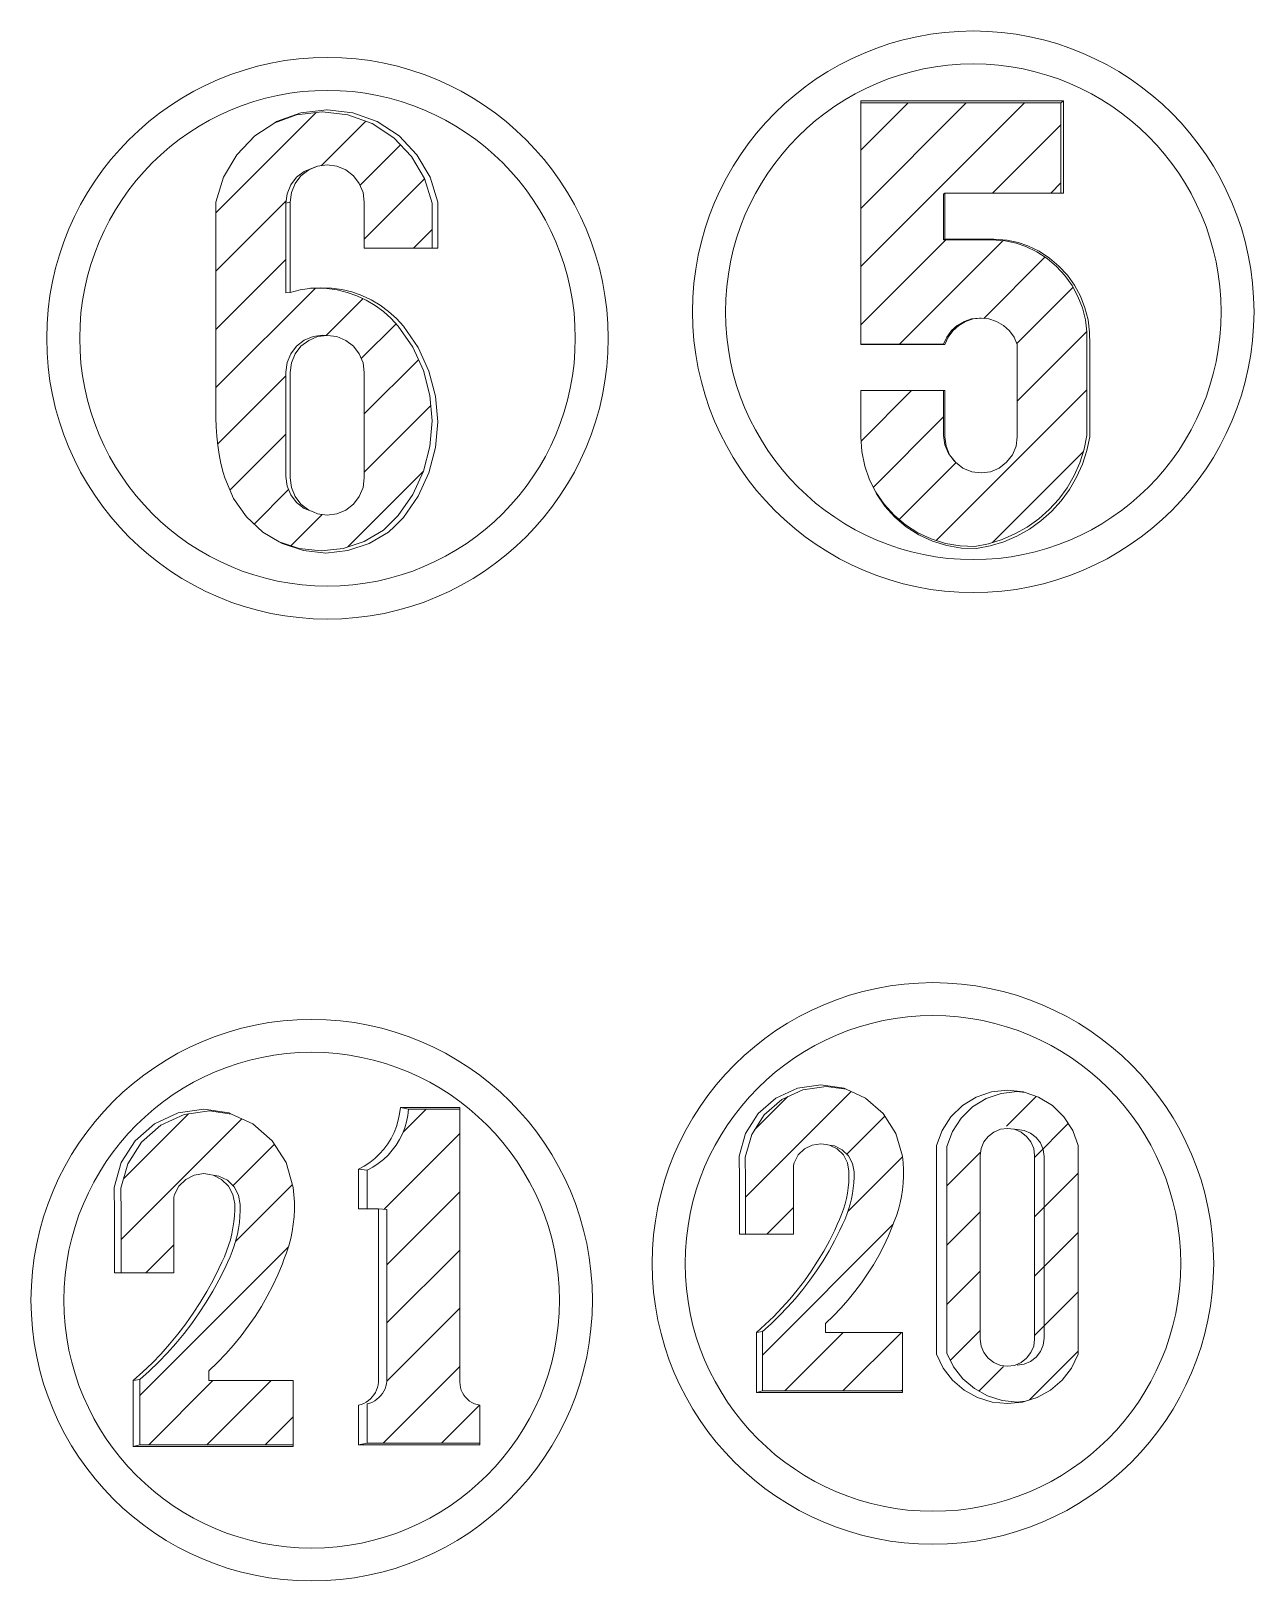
# Model space of a CAD drawing. Header units: inches. Extents: x 168 to 5693, y 62 to 1947.
# Drawn here: x 1575.3 to 1609.53, y 621.04 to 664.42 of the extents above; entities that cross this region are included whole.
import ezdxf

# ---------------------------------------------------------------- set-up
doc = ezdxf.new("R2010")
doc.units = ezdxf.units.IN
doc.header["$MEASUREMENT"] = 0
pattern_1 = [(45, (923.6918, 1201.9644), (-0.8148213, 0.8148213), [])]

msp = doc.modelspace()

# ---------------------------------------------------------------- hatches: boundary and pattern name
at = {"lineweight": 20}
h = msp.add_hatch(dxfattribs=at)
h.set_pattern_fill('ANSI31', color=256, scale=9.218651)
h.set_pattern_definition(pattern_1)
h.paths.add_polyline_path([(1604.236, 657.573), (1604.003, 657.826), (1603.74, 658.048), (1603.453, 658.237), (1603.144, 658.388), (1602.876, 658.481), (1602.565, 658.547), (1602.195, 658.573), (1600.84, 658.573), (1600.84, 659.884), (1604.125, 659.884), (1604.125, 662.405), (1598.525, 662.405), (1598.525, 655.652), (1600.84, 655.652), (1600.93, 655.854), (1601.059, 656.033), (1601.223, 656.181), (1601.414, 656.291), (1601.624, 656.359), (1601.867, 656.385), (1602.111, 656.359), (1602.323, 656.29), (1602.516, 656.179), (1602.682, 656.029), (1602.813, 655.849), (1602.903, 655.645), (1602.903, 653.065), (1602.868, 652.803), (1602.767, 652.558), (1602.606, 652.348), (1602.396, 652.187), (1602.152, 652.086), (1601.889, 652.051), (1601.627, 652.086), (1601.382, 652.187), (1601.152, 652.364), (1600.975, 652.595), (1600.874, 652.837), (1600.84, 653.097), (1600.84, 654.355), (1598.525, 654.355), (1598.525, 653.065), (1598.553, 652.648), (1598.636, 652.238), (1598.758, 651.887), (1598.945, 651.517), (1599.179, 651.175), (1599.457, 650.868), (1599.773, 650.6), (1600.122, 650.377), (1600.497, 650.202), (1600.892, 650.079), (1601.301, 650.009), (1601.715, 649.995), (1602.101, 650.07), (1602.478, 650.187), (1602.839, 650.343), (1603.183, 650.536), (1603.503, 650.765), (1603.798, 651.027), (1604.063, 651.318), (1604.296, 651.636), (1604.493, 651.977), (1604.654, 652.337), (1604.775, 652.712), (1604.855, 653.097), (1604.855, 655.652), (1604.854, 655.996), (1604.81, 656.337), (1604.725, 656.671), (1604.6, 656.991), (1604.436, 657.293)])
h = msp.add_hatch(dxfattribs=at)
h.set_pattern_fill('ANSI31', color=256, scale=9.218651)
h.set_pattern_definition(pattern_1)
h.paths.add_polyline_path([(1585.573, 656.158), (1585.378, 656.372), (1585.162, 656.566), (1584.929, 656.738), (1584.68, 656.886), (1584.417, 657.008), (1584.144, 657.104), (1583.862, 657.173), (1583.575, 657.213), (1583.286, 657.225), (1583.088, 657.213), (1582.832, 657.173), (1582.549, 657.099), (1582.43, 657.089), (1582.43, 659.597), (1582.465, 659.864), (1582.568, 660.112), (1582.731, 660.325), (1582.945, 660.488), (1583.193, 660.591), (1583.319, 660.635), (1583.588, 660.67), (1583.857, 660.635), (1584.107, 660.531), (1584.322, 660.366), (1584.487, 660.151), (1584.591, 659.9), (1584.627, 659.632), (1584.627, 658.341), (1586.525, 658.341), (1586.525, 659.597), (1586.312, 660.287), (1585.947, 660.909), (1585.449, 661.432), (1584.845, 661.826), (1584.166, 662.071), (1583.459, 662.154), (1583.449, 662.154), (1582.732, 662.071), (1582.119, 661.85), (1581.559, 661.484), (1581.056, 660.956), (1580.687, 660.328), (1580.472, 659.632), (1580.472, 653.597), (1580.478, 653.338), (1580.495, 653.081), (1580.523, 652.824), (1580.563, 652.569), (1580.614, 652.316), (1580.676, 652.065), (1580.721, 651.91), (1580.965, 651.332), (1581.325, 650.818), (1581.785, 650.393), (1582.247, 650.12), (1582.799, 649.938), (1583.416, 649.872), (1584.034, 649.938), (1584.623, 650.133), (1585.159, 650.448), (1585.325, 650.603), (1585.573, 650.855), (1585.98, 651.446), (1586.28, 652.098), (1586.463, 652.792), (1586.525, 653.507), (1586.463, 654.222), (1586.28, 654.915), (1585.98, 655.567)])
h.paths.add_polyline_path([(1582.465, 655.139), (1582.568, 655.388), (1582.731, 655.601), (1582.945, 655.764), (1583.193, 655.867), (1583.459, 655.902), (1583.588, 655.9), (1583.857, 655.864), (1584.107, 655.76), (1584.322, 655.595), (1584.487, 655.38), (1584.591, 655.13), (1584.627, 654.861), (1584.627, 651.91), (1584.591, 651.641), (1584.487, 651.391), (1584.322, 651.176), (1584.107, 651.011), (1583.857, 650.907), (1583.588, 650.871), (1583.319, 650.907), (1583.193, 650.958), (1583.069, 651.011), (1582.945, 651.06), (1582.731, 651.224), (1582.568, 651.437), (1582.465, 651.685), (1582.43, 651.951), (1582.43, 654.873)], flags=16)
h = msp.add_hatch(dxfattribs=at)
h.set_pattern_fill('ANSI31', color=256, scale=9.218651)
h.set_pattern_definition(pattern_1)
h.paths.add_polyline_path([(1599.687, 627.999), (1597.535, 627.999), (1597.535, 628.252), (1597.755, 628.461), (1597.965, 628.68), (1598.167, 628.907), (1598.359, 629.142), (1598.542, 629.385), (1598.714, 629.635), (1598.875, 629.892), (1599.027, 630.155), (1599.167, 630.424), (1599.295, 630.699), (1599.413, 630.979), (1599.452, 631.088), (1599.519, 631.264), (1599.576, 631.442), (1599.624, 631.624), (1599.662, 631.807), (1599.691, 631.993), (1599.709, 632.179), (1599.719, 632.367), (1599.718, 632.554), (1599.707, 632.742), (1599.687, 632.928), (1599.506, 633.563), (1599.153, 634.121), (1598.655, 634.555), (1598.116, 634.803), (1597.552, 634.885), (1596.905, 634.791), (1596.311, 634.518), (1595.819, 634.088), (1595.469, 633.536), (1595.289, 632.907), (1595.296, 632.253), (1595.296, 630.749), (1596.643, 630.749), (1596.643, 632.726), (1596.769, 632.964), (1596.944, 633.134), (1597.161, 633.243), (1597.402, 633.281), (1597.552, 633.256), (1597.643, 633.243), (1597.647, 633.241), (1597.79, 633.219), (1598.006, 633.111), (1598.179, 632.943), (1598.292, 632.73), (1598.335, 632.492), (1598.335, 632.34), (1598.328, 632.187), (1598.314, 632.035), (1598.292, 631.884), (1598.263, 631.734), (1598.226, 631.586), (1598.183, 631.44), (1598.132, 631.296), (1598.075, 631.154), (1598.01, 631.016), (1597.939, 630.857), (1597.792, 630.565), (1597.634, 630.28), (1597.466, 630), (1597.287, 629.726), (1597.099, 629.46), (1596.9, 629.2), (1596.692, 628.949), (1596.474, 628.705), (1596.248, 628.47), (1596.013, 628.243), (1595.77, 628.025), (1595.77, 626.361), (1599.687, 626.361)])
h = msp.add_hatch(dxfattribs=at)
h.set_pattern_fill('ANSI31', color=256, scale=9.393641)
h.set_pattern_definition([(45, (909.4102, 1212.5814), (-0.8302884, 0.8302884), [])])
h.paths.add_polyline_path([(1600.933, 633.205), (1600.933, 627.416), (1601.12, 627.036), (1601.38, 626.702), (1601.702, 626.426), (1602.073, 626.221), (1602.477, 626.094), (1602.898, 626.051), (1603.13, 626.075), (1603.461, 626.178), (1603.835, 626.386), (1604.16, 626.664), (1604.422, 627.002), (1604.612, 627.386), (1604.612, 633.232), (1604.454, 633.654), (1604.208, 634.032), (1603.885, 634.346), (1603.501, 634.583), (1603.124, 634.712), (1602.898, 634.737), (1602.455, 634.688), (1602.033, 634.543), (1601.652, 634.309), (1601.333, 633.998), (1601.089, 633.624)])
h.paths.add_polyline_path([(1603.389, 627.446), (1602.741, 626.949), (1601.935, 627.283), (1601.865, 627.814), (1601.865, 633.315), (1602.513, 633.812), (1602.813, 633.688), (1603.154, 633.649), (1603.389, 633.082)], flags=16)
h = msp.add_hatch(dxfattribs=at)
h.set_pattern_fill('ANSI31', color=256, scale=9.218651)
h.set_pattern_definition(pattern_1)
h.paths.add_polyline_path([(1582.636, 626.651), (1580.276, 626.651), (1580.276, 626.928), (1580.517, 627.158), (1580.748, 627.398), (1580.969, 627.647), (1581.18, 627.904), (1581.38, 628.17), (1581.568, 628.445), (1581.746, 628.726), (1581.911, 629.015), (1582.065, 629.31), (1582.206, 629.612), (1582.335, 629.918), (1582.378, 630.038), (1582.451, 630.23), (1582.514, 630.426), (1582.566, 630.625), (1582.608, 630.827), (1582.639, 631.03), (1582.66, 631.234), (1582.67, 631.44), (1582.669, 631.646), (1582.658, 631.851), (1582.636, 632.055), (1582.437, 632.751), (1582.049, 633.363), (1581.504, 633.839), (1580.913, 634.111), (1580.295, 634.201), (1579.585, 634.098), (1578.934, 633.799), (1578.394, 633.327), (1578.011, 632.721), (1577.814, 632.032), (1577.821, 631.315), (1577.821, 629.666), (1579.298, 629.666), (1579.298, 631.834), (1579.436, 632.095), (1579.628, 632.281), (1579.867, 632.401), (1580.13, 632.442), (1580.295, 632.415), (1580.394, 632.401), (1580.399, 632.399), (1580.556, 632.374), (1580.793, 632.256), (1580.982, 632.071), (1581.106, 631.838), (1581.153, 631.578), (1581.154, 631.41), (1581.146, 631.243), (1581.13, 631.076), (1581.106, 630.911), (1581.074, 630.746), (1581.034, 630.584), (1580.986, 630.423), (1580.931, 630.266), (1580.868, 630.11), (1580.797, 629.959), (1580.719, 629.785), (1580.558, 629.465), (1580.385, 629.152), (1580.2, 628.845), (1580.005, 628.545), (1579.798, 628.253), (1579.58, 627.969), (1579.352, 627.693), (1579.113, 627.426), (1578.865, 627.168), (1578.607, 626.919), (1578.341, 626.68), (1578.341, 624.855), (1582.636, 624.855)])
h = msp.add_hatch(dxfattribs=at)
h.set_pattern_fill('ANSI31', color=256, scale=9.218651)
h.set_pattern_definition(pattern_1)
h.paths.add_polyline_path([(1587.708, 626.005), (1587.638, 626.038), (1587.573, 626.079), (1587.513, 626.128), (1587.459, 626.183), (1587.412, 626.244), (1587.373, 626.311), (1587.342, 626.381), (1587.319, 626.455), (1587.305, 626.531), (1587.301, 626.608), (1587.301, 634.248), (1585.867, 634.248), (1585.846, 634.069), (1585.809, 633.893), (1585.758, 633.721), (1585.691, 633.554), (1585.611, 633.394), (1585.516, 633.241), (1585.409, 633.096), (1585.29, 632.962), (1585.159, 632.838), (1585.018, 632.726), (1584.868, 632.627), (1584.71, 632.542), (1584.71, 631.459), (1585.023, 631.459), (1585.26, 631.442), (1585.26, 626.638), (1585.25, 626.564), (1585.232, 626.491), (1585.207, 626.42), (1585.175, 626.353), (1585.135, 626.289), (1585.089, 626.23), (1585.037, 626.176), (1584.98, 626.128), (1584.918, 626.086), (1584.852, 626.051), (1584.782, 626.022), (1584.71, 626.002), (1584.71, 624.902), (1587.856, 624.902), (1587.856, 625.965), (1587.781, 625.981)])

# ---------------------------------------------------------------- linework, layer by layer
for p, q in [((1604.125, 662.405), (1604.125, 659.884)), ((1583.319, 660.635), (1583.588, 660.67)), ((1600.876, 659.884), (1600.876, 658.594)), ((1601.889, 656.382), (1602.111, 656.359)), ((1602.111, 656.359), (1602.323, 656.29)), ((1602.323, 656.29), (1602.516, 656.179)), ((1602.516, 656.179), (1602.682, 656.029)), ((1602.682, 656.029), (1602.813, 655.849)), ((1602.813, 655.849), (1602.903, 655.645)), ((1598.525, 655.652), (1600.84, 655.652)), ((1602.903, 655.645), (1602.903, 653.065)), ((1602.868, 652.803), (1602.767, 652.558)), ((1602.903, 653.065), (1602.868, 652.803)), ((1602.767, 652.558), (1602.606, 652.348)), ((1601.382, 652.187), (1601.173, 652.348)), ((1601.627, 652.086), (1601.382, 652.187)), ((1601.889, 652.051), (1601.627, 652.086)), ((1602.152, 652.086), (1601.889, 652.051)), ((1602.396, 652.187), (1602.152, 652.086)), ((1602.606, 652.348), (1602.396, 652.187)), ((1584.71, 632.542), (1584.71, 631.459)), ((1584.71, 624.902), (1587.856, 624.902))]:
    msp.add_line(p, q, dxfattribs=at)
for points in [[(1604.193, 662.465), (1598.525, 662.465), (1598.525, 662.405)], [(1600.876, 655.645), (1598.525, 655.645), (1598.525, 655.652), (1598.525, 662.405), (1604.125, 662.405), (1604.193, 662.465), (1604.193, 659.884), (1604.125, 659.884), (1600.876, 659.884), (1600.84, 659.85), (1600.84, 658.573), (1600.876, 658.594), (1602.244, 658.594), (1602.617, 658.568), (1602.932, 658.502), (1603.202, 658.408), (1603.514, 658.255), (1603.805, 658.065), (1604.069, 657.84), (1604.305, 657.585), (1604.507, 657.302)], [(1580.614, 652.316), (1580.563, 652.569), (1580.523, 652.824), (1580.495, 653.081), (1580.478, 653.338), (1580.472, 653.597), (1580.472, 659.632), (1580.687, 660.328), (1581.056, 660.956), (1581.559, 661.484), (1582.119, 661.85), (1582.169, 661.882), (1582.854, 662.13), (1583.578, 662.214), (1583.588, 662.214), (1584.302, 662.13), (1584.987, 661.882), (1585.598, 661.484)], [(1582.119, 661.85), (1582.732, 662.071), (1583.449, 662.154), (1583.459, 662.154), (1584.166, 662.071), (1584.845, 661.826), (1585.449, 661.432), (1585.947, 660.909), (1586.312, 660.287), (1586.525, 659.597), (1586.525, 658.341)], [(1583.588, 660.67), (1583.857, 660.635), (1584.107, 660.531), (1584.322, 660.366), (1584.487, 660.151), (1584.591, 659.9), (1584.627, 659.632), (1584.627, 658.341), (1586.525, 658.341), (1586.684, 658.341), (1586.684, 659.632), (1586.47, 660.328), (1586.101, 660.956), (1585.598, 661.484)], [(1582.549, 657.099), (1582.43, 657.089), (1582.43, 659.597)], [(1585.473, 650.548), (1585.723, 650.803), (1586.134, 651.4), (1586.437, 652.058), (1586.622, 652.759), (1586.684, 653.481), (1586.622, 654.203), (1586.437, 654.903), (1586.134, 655.562), (1585.723, 656.159), (1585.526, 656.375), (1585.308, 656.571), (1585.073, 656.744), (1584.821, 656.893), (1584.556, 657.017), (1584.28, 657.114), (1583.995, 657.183), (1583.706, 657.224), (1583.413, 657.235), (1583.121, 657.218), (1583.088, 657.213), (1582.832, 657.173), (1582.549, 657.099), (1582.549, 659.632)], [(1600.84, 658.573), (1602.195, 658.573), (1602.565, 658.547), (1602.876, 658.481), (1603.144, 658.388), (1603.453, 658.237), (1603.74, 658.048), (1604.003, 657.826), (1604.236, 657.573), (1604.436, 657.293), (1604.6, 656.991), (1604.725, 656.671), (1604.81, 656.337), (1604.854, 655.996), (1604.855, 655.652), (1604.855, 653.097), (1604.775, 652.712), (1604.654, 652.337), (1604.493, 651.977), (1604.296, 651.636), (1604.063, 651.318), (1603.798, 651.027), (1603.503, 650.765), (1603.183, 650.536), (1602.839, 650.343), (1602.478, 650.187), (1602.101, 650.07), (1601.715, 649.995), (1601.301, 650.009), (1600.892, 650.079), (1600.497, 650.202), (1600.122, 650.377), (1599.773, 650.6), (1599.457, 650.868), (1599.179, 651.175), (1598.945, 651.517), (1598.758, 651.887)], [(1582.247, 650.12), (1582.799, 649.938), (1583.416, 649.872), (1584.034, 649.938), (1584.623, 650.133), (1585.159, 650.448), (1585.325, 650.603), (1585.573, 650.855), (1585.98, 651.446), (1586.28, 652.098), (1586.463, 652.792), (1586.525, 653.507), (1586.463, 654.222), (1586.28, 654.915), (1585.98, 655.567), (1585.573, 656.158), (1585.378, 656.372), (1585.162, 656.566), (1584.929, 656.738), (1584.68, 656.886), (1584.417, 657.008), (1584.144, 657.104), (1583.862, 657.173), (1583.575, 657.213), (1583.286, 657.225), (1583.088, 657.213)], [(1598.636, 652.238), (1598.758, 651.887), (1598.773, 651.842), (1598.962, 651.469), (1599.198, 651.124), (1599.479, 650.814), (1599.798, 650.543), (1600.15, 650.318), (1600.529, 650.141), (1600.928, 650.017), (1601.341, 649.946), (1601.759, 649.932), (1602.149, 650.008), (1602.529, 650.126), (1602.895, 650.283), (1603.241, 650.479), (1603.565, 650.71), (1603.863, 650.974), (1604.13, 651.268), (1604.365, 651.589), (1604.565, 651.933), (1604.727, 652.297), (1604.849, 652.675), (1604.93, 653.065), (1604.93, 655.645), (1604.929, 655.993), (1604.885, 656.337), (1604.799, 656.673), (1604.672, 656.997), (1604.507, 657.302)], [(1583.069, 651.011), (1582.854, 651.176), (1582.688, 651.391), (1582.585, 651.641), (1582.549, 651.91), (1582.549, 654.861), (1582.585, 655.13), (1582.688, 655.38), (1582.854, 655.595), (1583.069, 655.76), (1583.319, 655.864), (1583.588, 655.9)], [(1601.011, 652.558), (1600.91, 652.803), (1600.876, 653.065), (1600.876, 654.355), (1600.84, 654.355), (1598.525, 654.355), (1598.525, 653.065), (1598.553, 652.648), (1598.636, 652.238)], [(1601.011, 652.558), (1601.173, 652.348), (1601.134, 652.387), (1600.975, 652.595), (1600.874, 652.837), (1600.84, 653.097), (1600.84, 654.355)], [(1585.473, 650.548), (1585.304, 650.393), (1584.764, 650.074), (1584.169, 649.877), (1583.545, 649.81), (1582.921, 649.877), (1582.326, 650.074), (1582.247, 650.12), (1581.785, 650.393), (1581.325, 650.818), (1580.965, 651.332), (1580.721, 651.91), (1580.676, 652.065), (1580.614, 652.316)], [(1595.124, 630.749), (1595.124, 632.268), (1595.117, 632.928), (1595.298, 633.563), (1595.652, 634.121), (1596.149, 634.555), (1596.749, 634.831), (1597.402, 634.926), (1598.056, 634.831), (1598.116, 634.803), (1598.655, 634.555), (1599.153, 634.121), (1599.506, 633.563), (1599.687, 632.928), (1599.707, 632.742), (1599.718, 632.554), (1599.719, 632.367), (1599.709, 632.179), (1599.691, 631.993), (1599.662, 631.807), (1599.624, 631.624), (1599.576, 631.442), (1599.519, 631.264), (1599.452, 631.088), (1599.413, 630.979), (1599.295, 630.699), (1599.167, 630.424), (1599.027, 630.155), (1598.875, 629.892), (1598.714, 629.635), (1598.542, 629.385), (1598.359, 629.142), (1598.167, 628.907), (1597.965, 628.68), (1597.755, 628.461), (1597.535, 628.252), (1597.535, 627.999), (1599.687, 627.999), (1599.687, 626.361), (1599.687, 626.317), (1595.602, 626.317)], [(1595.296, 630.749), (1595.296, 632.253), (1595.289, 632.907), (1595.469, 633.536), (1595.819, 634.088), (1596.311, 634.518), (1596.905, 634.791), (1597.552, 634.885), (1598.116, 634.803)], [(1603.13, 626.075), (1602.898, 626.051), (1602.477, 626.094), (1602.073, 626.221), (1601.702, 626.426), (1601.38, 626.702), (1601.12, 627.036), (1600.933, 627.416), (1600.933, 633.205), (1601.089, 633.624), (1601.333, 633.998), (1601.652, 634.309), (1602.033, 634.543), (1602.455, 634.688), (1602.898, 634.737), (1603.124, 634.712)], [(1577.632, 629.666), (1577.632, 631.332), (1577.625, 632.055), (1577.824, 632.751), (1578.211, 633.363), (1578.756, 633.839), (1579.414, 634.142), (1580.13, 634.245), (1580.847, 634.142), (1580.913, 634.111), (1581.504, 633.839), (1582.049, 633.363), (1582.437, 632.751), (1582.636, 632.055), (1582.658, 631.851), (1582.669, 631.646), (1582.67, 631.44), (1582.66, 631.234), (1582.639, 631.03), (1582.608, 630.827), (1582.566, 630.625), (1582.514, 630.426), (1582.451, 630.23), (1582.378, 630.038), (1582.335, 629.918), (1582.206, 629.612), (1582.065, 629.31), (1581.911, 629.015), (1581.746, 628.726), (1581.568, 628.445), (1581.38, 628.17), (1581.18, 627.904), (1580.969, 627.647), (1580.748, 627.398), (1580.517, 627.158), (1580.276, 626.928), (1580.276, 626.651), (1582.636, 626.651), (1582.636, 624.855), (1582.636, 624.808), (1578.157, 624.808)], [(1577.821, 629.666), (1577.821, 631.315), (1577.814, 632.032), (1578.011, 632.721), (1578.394, 633.327), (1578.934, 633.799), (1579.585, 634.098), (1580.295, 634.201), (1580.913, 634.111)], [(1584.467, 624.855), (1587.856, 624.855), (1587.856, 624.902), (1587.856, 625.965), (1587.781, 625.981), (1587.708, 626.005), (1587.638, 626.038), (1587.573, 626.079), (1587.513, 626.128), (1587.459, 626.183), (1587.412, 626.244), (1587.373, 626.311), (1587.342, 626.381), (1587.319, 626.455), (1587.305, 626.531), (1587.301, 626.608), (1587.301, 634.248), (1587.301, 634.293), (1585.635, 634.293), (1585.614, 634.112), (1585.577, 633.935), (1585.525, 633.761), (1585.458, 633.592), (1585.376, 633.43), (1585.281, 633.275), (1585.173, 633.13), (1585.052, 632.994), (1584.921, 632.869), (1584.778, 632.756), (1584.627, 632.656), (1584.467, 632.569), (1584.467, 631.459), (1584.71, 631.459), (1585.023, 631.459), (1585.023, 626.608), (1585.012, 626.533), (1584.995, 626.459), (1584.969, 626.388), (1584.936, 626.32), (1584.896, 626.255), (1584.85, 626.196), (1584.798, 626.141), (1584.74, 626.092), (1584.677, 626.05), (1584.61, 626.014), (1584.54, 625.986), (1584.467, 625.965), (1584.467, 624.855), (1584.71, 624.902), (1584.71, 626.002), (1584.782, 626.022), (1584.852, 626.051), (1584.918, 626.086), (1584.98, 626.128), (1585.037, 626.176), (1585.089, 626.23), (1585.135, 626.289), (1585.175, 626.353), (1585.207, 626.42), (1585.232, 626.491), (1585.25, 626.564), (1585.26, 626.638), (1585.26, 631.442), (1585.023, 631.459)], [(1584.467, 632.569), (1584.71, 632.542), (1584.868, 632.627), (1585.018, 632.726), (1585.159, 632.838), (1585.29, 632.962), (1585.409, 633.096), (1585.516, 633.241), (1585.611, 633.394), (1585.691, 633.554), (1585.758, 633.721), (1585.809, 633.893), (1585.846, 634.069), (1585.867, 634.248)], [(1585.635, 634.293), (1585.867, 634.248), (1587.301, 634.248)], [(1602.898, 627.086), (1603.094, 627.112), (1603.276, 627.187), (1603.432, 627.307), (1603.552, 627.463), (1603.627, 627.645), (1603.653, 627.84), (1603.653, 632.924), (1603.627, 633.119), (1603.552, 633.301), (1603.432, 633.457), (1603.276, 633.577), (1603.094, 633.652), (1602.898, 633.678), (1602.627, 633.709), (1602.43, 633.683), (1602.246, 633.607), (1602.088, 633.486), (1601.967, 633.328), (1601.891, 633.144), (1601.865, 632.947), (1601.865, 627.814)], [(1601.865, 627.814), (1601.891, 627.617), (1601.967, 627.433), (1602.088, 627.275), (1602.246, 627.154), (1602.43, 627.078), (1602.627, 627.052), (1602.824, 627.078), (1603.008, 627.154), (1603.166, 627.275), (1603.287, 627.433), (1603.363, 627.617), (1603.389, 627.814), (1603.389, 632.947), (1603.363, 633.144), (1603.287, 633.328), (1603.166, 633.486), (1603.008, 633.607), (1602.824, 633.683), (1602.627, 633.709)], [(1595.124, 630.749), (1595.296, 630.749), (1596.643, 630.749), (1596.643, 632.682), (1596.655, 632.749), (1596.769, 632.964), (1596.944, 633.134), (1597.161, 633.243), (1597.402, 633.281), (1597.552, 633.256), (1597.643, 633.243), (1597.647, 633.241)], [(1598.035, 632.964), (1598.15, 632.749), (1598.193, 632.509), (1598.193, 632.355), (1598.186, 632.201), (1598.171, 632.048), (1598.149, 631.895), (1598.12, 631.744), (1598.083, 631.594), (1598.039, 631.446), (1597.988, 631.301), (1597.93, 631.158), (1597.865, 631.018), (1597.793, 630.858), (1597.644, 630.564), (1597.485, 630.275), (1597.315, 629.992), (1597.135, 629.716), (1596.944, 629.447), (1596.744, 629.185), (1596.534, 628.931), (1596.314, 628.685), (1596.085, 628.447), (1595.848, 628.218), (1595.602, 627.999), (1595.602, 626.317), (1595.77, 626.361), (1599.687, 626.361)], [(1598.035, 632.964), (1597.861, 633.134), (1597.647, 633.241), (1597.79, 633.219), (1598.006, 633.111), (1598.179, 632.943), (1598.292, 632.73), (1598.335, 632.492), (1598.335, 632.34), (1598.328, 632.187), (1598.314, 632.035), (1598.292, 631.884), (1598.263, 631.734), (1598.226, 631.586), (1598.183, 631.44), (1598.132, 631.296), (1598.075, 631.154), (1598.01, 631.016), (1597.939, 630.857), (1597.792, 630.565), (1597.634, 630.28), (1597.466, 630), (1597.287, 629.726), (1597.099, 629.46), (1596.9, 629.2), (1596.692, 628.949), (1596.474, 628.705), (1596.248, 628.47), (1596.013, 628.243), (1595.77, 628.025)], [(1577.632, 629.666), (1577.821, 629.666), (1579.298, 629.666), (1579.298, 631.786), (1579.311, 631.859), (1579.436, 632.095), (1579.628, 632.281), (1579.867, 632.401), (1580.13, 632.442), (1580.295, 632.415), (1580.394, 632.401), (1580.399, 632.399)], [(1580.824, 632.095), (1580.95, 631.859), (1580.998, 631.596), (1580.998, 631.427), (1580.99, 631.258), (1580.974, 631.09), (1580.949, 630.923), (1580.917, 630.757), (1580.877, 630.593), (1580.829, 630.431), (1580.773, 630.271), (1580.709, 630.115), (1580.638, 629.962), (1580.559, 629.786), (1580.396, 629.463), (1580.221, 629.146), (1580.035, 628.837), (1579.837, 628.534), (1579.628, 628.239), (1579.409, 627.952), (1579.178, 627.673), (1578.937, 627.403), (1578.687, 627.143), (1578.427, 626.892), (1578.157, 626.651), (1578.157, 624.808), (1578.341, 624.855), (1582.636, 624.855)], [(1580.824, 632.095), (1580.633, 632.281), (1580.399, 632.399), (1580.556, 632.374), (1580.793, 632.256), (1580.982, 632.071), (1581.106, 631.838), (1581.153, 631.578), (1581.154, 631.41), (1581.146, 631.243), (1581.13, 631.076), (1581.106, 630.911), (1581.074, 630.746), (1581.034, 630.584), (1580.986, 630.423), (1580.931, 630.266), (1580.868, 630.11), (1580.797, 629.959), (1580.719, 629.785), (1580.558, 629.465), (1580.385, 629.152), (1580.2, 628.845), (1580.005, 628.545), (1579.798, 628.253), (1579.58, 627.969), (1579.352, 627.693), (1579.113, 627.426), (1578.865, 627.168), (1578.607, 626.919), (1578.341, 626.68)], [(1595.602, 627.999), (1595.77, 628.025), (1595.77, 626.361)], [(1578.157, 626.651), (1578.341, 626.68), (1578.341, 624.855)]]:
    msp.add_lwpolyline(points, dxfattribs=at)
for points in [[(1582.549, 659.632), (1582.585, 659.9), (1582.688, 660.151), (1582.854, 660.366), (1583.069, 660.531), (1583.319, 660.635), (1583.193, 660.591), (1582.945, 660.488), (1582.731, 660.325), (1582.568, 660.112), (1582.465, 659.864), (1582.43, 659.597)], [(1600.876, 655.645), (1600.966, 655.849), (1601.097, 656.029), (1601.263, 656.179), (1601.456, 656.29), (1601.668, 656.359), (1601.889, 656.382), (1601.844, 656.382), (1601.624, 656.359), (1601.414, 656.291), (1601.223, 656.181), (1601.059, 656.033), (1600.93, 655.854), (1600.84, 655.652)], [(1584.322, 651.176), (1584.107, 651.011), (1583.857, 650.907), (1583.588, 650.871), (1583.319, 650.907), (1583.193, 650.958), (1583.069, 651.011), (1582.945, 651.06), (1582.731, 651.224), (1582.568, 651.437), (1582.465, 651.685), (1582.43, 651.951), (1582.43, 654.873), (1582.465, 655.139), (1582.568, 655.388), (1582.731, 655.601), (1582.945, 655.764), (1583.193, 655.867), (1583.459, 655.902), (1583.588, 655.9), (1583.857, 655.864), (1584.107, 655.76), (1584.322, 655.595), (1584.487, 655.38), (1584.591, 655.13), (1584.627, 654.861), (1584.627, 651.91), (1584.591, 651.641), (1584.487, 651.391)], [(1604.16, 626.664), (1603.835, 626.386), (1603.461, 626.178), (1603.13, 626.075), (1603.053, 626.05), (1602.627, 626.007), (1602.201, 626.05), (1601.793, 626.178), (1601.419, 626.386), (1601.094, 626.664), (1600.831, 627.002), (1600.642, 627.386), (1600.642, 633.232), (1600.8, 633.654), (1601.046, 634.032), (1601.369, 634.346), (1601.753, 634.583), (1602.179, 634.729), (1602.627, 634.779), (1603.075, 634.729), (1603.124, 634.712), (1603.501, 634.583), (1603.885, 634.346), (1604.208, 634.032), (1604.454, 633.654), (1604.612, 633.232), (1604.612, 627.386), (1604.422, 627.002)]]:
    msp.add_lwpolyline(points, close=True, dxfattribs=at)
for centre, radius in [((1601.672, 656.56), 7.858), ((1583.596, 655.82), 7.858), ((1601.672, 656.56), 6.936), ((1583.596, 655.82), 6.936), ((1600.543, 629.929), 7.858), ((1583.154, 628.901), 7.858), ((1600.543, 629.929), 6.936), ((1583.154, 628.901), 6.936)]:
    msp.add_circle(centre, radius, dxfattribs=at)

doc.saveas('drawing.dxf')
